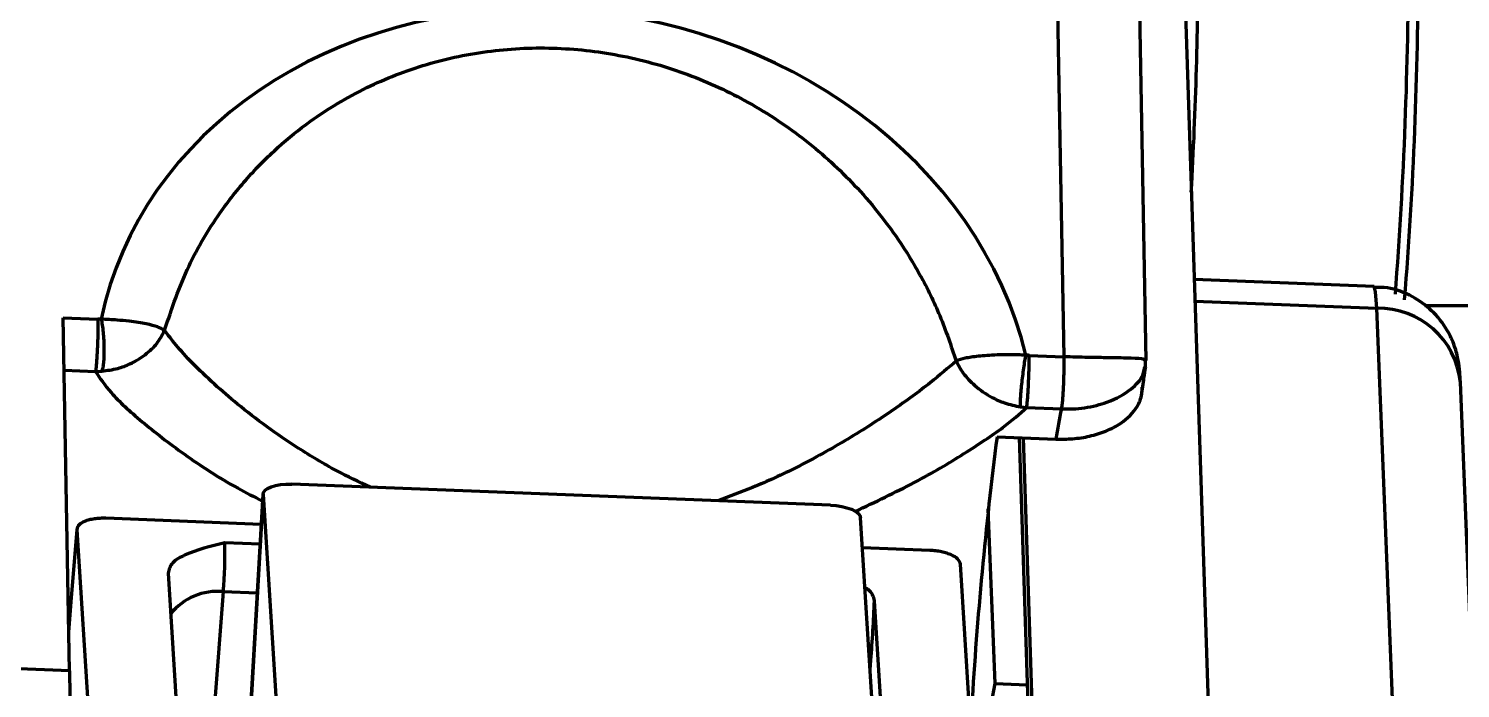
# Model space of a CAD drawing. Header units: millimetres. Extents: x -419 to 9215, y 1224 to 3301.
# Drawn here: x 339.59 to 388.15, y 3115.16 to 3137.53 of the extents above; entities that cross this region are included whole.
import ezdxf

# ---------------------------------------------------------------- set-up
doc = ezdxf.new("R2010")
doc.units = ezdxf.units.MM
doc.layers.add('Net 0.7', color=7, linetype='Continuous', lineweight=70)

msp = doc.modelspace()

# ---------------------------------------------------------------- linework, layer by layer
at = {"layer": 'Net 0.7', "color": 7, "linetype": 'Continuous', "lineweight": 70}
for p, q in [((374.023, 3163.796), (374.704, 3126.402)), ((377.492, 3126.274), (376.851, 3161.497)), ((378.734, 3140.874), (379.691, 3111.776)), ((385.222, 3128.785), (379.124, 3129.022)), ((385.851, 3114.794), (385.318, 3128.043)), ((340.762, 3127.721), (341.941, 3127.675)), ((340.98, 3115.747), (340.762, 3127.721)), ((373.525, 3126.448), (374.704, 3126.402)), ((377.422, 3125.951), (377.448, 3126.054)), ((377.465, 3126.272), (377.433, 3126.293)), ((341.855, 3125.906), (342.067, 3125.911)), ((388.682, 3112.324), (388.151, 3125.537)), ((373.23, 3124.7), (373.44, 3124.679)), ((373.44, 3124.679), (374.619, 3124.633)), ((372.436, 3123.686), (374.433, 3123.608)), ((373.188, 3123.657), (373.515, 3113.712)), ((373.318, 3123.652), (373.701, 3112.009)), ((347.54, 3121.744), (346.778, 3108.461)), ((347.54, 3121.725), (347.991, 3114.535)), ((366.782, 3121.369), (348.513, 3122.079)), ((372.374, 3115.317), (372.135, 3121.248)), ((342.208, 3120.933), (347.481, 3120.728)), ((368.257, 3113.747), (367.805, 3120.938)), ((342.003, 3108.33), (341.237, 3120.537)), ((367.868, 3119.936), (370.16, 3119.846)), ((371.186, 3119.373), (371.484, 3114.622)), ((344.317, 3119.06), (344.914, 3109.545)), ((368.874, 3108.614), (368.276, 3118.128)), ((340.98, 3115.747), (338.983, 3115.824)), ((368.129, 3115.79), (368.156, 3116.106)), ((372.374, 3115.317), (373.463, 3115.275))]:
    msp.add_line(p, q, dxfattribs=at)
at = {"layer": 'Net 0.7', "color": 8, "linetype": 'Continuous', "lineweight": 70}
for p, q in [((379.148, 3128.283), (385.318, 3128.043)), ((390.232, 3128.127), (386.946, 3128.127)), ((340.794, 3125.947), (341.855, 3125.906)), ((346.779, 3108.461), (347.54, 3121.725)), ((347.442, 3120.047), (346.244, 3120.093)), ((346.192, 3118.436), (347.347, 3118.391))]:
    msp.add_line(p, q, dxfattribs=at)
at = {"layer": 'Net 0.7', "color": 8, "linetype": 'Continuous', "lineweight": 70, "flags": 128}
for points in [[(385.318, 3128.043), (385.278, 3128.607), (385.222, 3128.785)], [(368.156, 3116.106), (368.117, 3116.396), (368.084, 3116.5)]]:
    msp.add_lwpolyline(points, dxfattribs=at)
at = {"layer": 'Net 0.7', "color": 7, "linetype": 'Continuous', "lineweight": 70, "flags": 128}
for points in [[(347.54, 3121.725), (347.554, 3121.801), (347.606, 3121.873), (347.694, 3121.937), (347.815, 3121.992), (347.963, 3122.035), (348.133, 3122.064), (348.319, 3122.079), (348.513, 3122.079)], [(366.782, 3121.369), (366.978, 3121.354), (367.166, 3121.325), (367.341, 3121.282), (367.496, 3121.227), (367.623, 3121.163), (367.72, 3121.091), (367.781, 3121.015), (367.805, 3120.938)], [(340.956, 3117.067), (341.045, 3118.241), (341.237, 3120.537)], [(340.98, 3115.747), (340.997, 3114.097), (340.994, 3112.197), (340.969, 3110.087), (340.925, 3107.808), (340.862, 3105.408), (340.78, 3102.936), (340.683, 3100.441), (340.571, 3097.975), (340.447, 3095.587), (340.313, 3093.327), (340.173, 3091.24), (340.028, 3089.368), (339.883, 3087.751), (339.74, 3086.42), (339.602, 3085.403), (339.471, 3084.721), (339.35, 3084.387), (339.3, 3084.353)], [(372.21, 3114.42), (372.247, 3114.668), (372.374, 3115.317)]]:
    msp.add_lwpolyline(points, dxfattribs=at)
at = {"layer": 'Net 0.7', "color": 7, "linetype": 'Continuous', "lineweight": 70}
for centre, radius, start, end in [((227.562, 3140.393), 151.697, 356.82226, 359.99391), ((236.23, 3140.059), 150.161, 355.59532, 0.01545), ((246.11, 3139.719), 140.61, 355.35546, 0.04534), ((388.827, 3121.523), 14.544, 167.6534, 171.7562), ((506.013, 3106.55), 134.672, 172.6899, 176.61148), ((330.241, 3119.767), 16.006, 355.2308, 1.1681), ((320.008, 3119.993), 48.305, 355.3842, 357.7875)]:
    msp.add_arc(centre, radius, start, end, dxfattribs=at)
at = {"layer": 'Net 0.7', "color": 8, "linetype": 'Continuous', "lineweight": 70}
for centre, radius, start, end in [((385.383, 3125.262), 2.782, 5.6758, 91.3306), ((345.993, 3116.405), 2.04, 84.4117, 141.1784), ((684.75, 3090.117), 339.741, 175.21862, 176.81996)]:
    msp.add_arc(centre, radius, start, end, dxfattribs=at)
at = {"layer": 'Net 0.7', "color": 7, "linetype": 'Continuous', "lineweight": 70}
msp.add_ellipse((357.78, 3124.476), major_axis=(15.767, -3.025), ratio=0.848786, start_param=0.367121, end_param=3.128609, dxfattribs=at)
for points, knots in [([(344.199, 3127.299), (344.446, 3128.033), (344.904, 3129.398), (345.92, 3131.115), (346.964, 3132.448), (347.996, 3133.489), (349.303, 3134.546), (350.95, 3135.539), (353.029, 3136.359), (355.229, 3136.823), (357.512, 3136.923), (359.798, 3136.646), (362.011, 3136.009), (364.11, 3135.027), (366.01, 3133.751), (367.715, 3132.179), (368.957, 3130.626), (369.871, 3129.13), (370.548, 3127.754), (370.875, 3126.771), (371.047, 3126.256)], [0, 0, 0, 0, 0.07903, 0.146897, 0.194597, 0.238766, 0.279518, 0.340295, 0.395561, 0.448842, 0.500009, 0.551179, 0.604457, 0.659726, 0.720499, 0.782872, 0.853055, 0.897081, 0.946052, 1, 1, 1, 1]), ([(388.151, 3125.537), (388.146, 3125.648), (388.135, 3125.872), (388.094, 3126.247), (387.964, 3126.773), (387.689, 3127.376), (387.215, 3127.98), (386.514, 3128.475), (385.827, 3128.755), (385.373, 3128.751), (385.221, 3128.749)], [0, 0, 0, 0, 0.107832, 0.21655, 0.318651, 0.4322, 0.594187, 0.745234, 0.914669, 1, 1, 1, 1]), ([(342.047, 3127.675), (342.028, 3127.675), (341.992, 3127.673), (341.956, 3127.675), (341.941, 3127.675)], [0, 0, 0, 0, 0.559988, 1, 1, 1, 1]), ([(344.199, 3127.299), (344.128, 3127.338), (343.983, 3127.416), (343.588, 3127.519), (343.112, 3127.595), (342.575, 3127.649), (342.232, 3127.666), (342.047, 3127.675)], [0, 0, 0, 0, 0.223063, 0.451632, 0.697954, 0.837664, 1, 1, 1, 1]), ([(342.047, 3127.675), (342.06, 3127.612), (342.086, 3127.486), (342.116, 3127.231), (342.136, 3126.958), (342.146, 3126.677), (342.144, 3126.411), (342.128, 3126.185), (342.103, 3126.004), (342.079, 3125.942), (342.067, 3125.911)], [0, 0, 0, 0, 0.124753, 0.249775, 0.374971, 0.499335, 0.623176, 0.74834, 0.874384, 1, 1, 1, 1]), ([(342.067, 3125.911), (342.252, 3125.936), (342.598, 3125.982), (343.138, 3126.19), (343.616, 3126.498), (344.003, 3126.901), (344.134, 3127.167), (344.199, 3127.299)], [0, 0, 0, 0, 0.162816, 0.303016, 0.54917, 0.777051, 1, 1, 1, 1]), ([(373.418, 3126.456), (373.231, 3126.461), (372.884, 3126.471), (372.318, 3126.46), (371.794, 3126.423), (371.334, 3126.354), (371.142, 3126.288), (371.047, 3126.256)], [0, 0, 0, 0, 0.162336, 0.302046, 0.548368, 0.776937, 1, 1, 1, 1]), ([(371.047, 3126.256), (371.119, 3126.119), (371.266, 3125.841), (371.669, 3125.408), (372.158, 3125.062), (372.702, 3124.812), (373.046, 3124.739), (373.23, 3124.7)], [0, 0, 0, 0, 0.222949, 0.45083, 0.696984, 0.837184, 1, 1, 1, 1]), ([(373.23, 3124.7), (373.228, 3124.732), (373.225, 3124.795), (373.233, 3124.979), (373.25, 3125.205), (373.275, 3125.467), (373.307, 3125.747), (373.344, 3126.018), (373.382, 3126.269), (373.406, 3126.394), (373.418, 3126.456)], [0, 0, 0, 0, 0.124753, 0.249775, 0.374971, 0.499335, 0.623176, 0.74834, 0.874384, 1, 1, 1, 1]), ([(373.525, 3126.448), (373.505, 3126.449), (373.469, 3126.45), (373.434, 3126.454), (373.418, 3126.456)], [0, 0, 0, 0, 0.559969, 1, 1, 1, 1]), ([(377.339, 3125.082), (377.366, 3125.293), (377.415, 3125.667), (377.459, 3125.932), (377.478, 3126.048)], [0, 0, 0, 0, 0.562663, 1, 1, 1, 1]), ([(377.455, 3125.998), (377.463, 3126.041), (377.481, 3126.14), (377.475, 3126.239), (377.472, 3126.296)], [0, 0, 0, 0, 0.430078, 1, 1, 1, 1]), ([(374.433, 3123.608), (374.623, 3123.607), (375.02, 3123.606), (375.601, 3123.701), (376.16, 3123.878), (376.765, 3124.201), (377.183, 3124.634), (377.353, 3125.067), (377.358, 3125.288), (377.36, 3125.364)], [0, 0, 0, 0, 0.108577, 0.226289, 0.355423, 0.497991, 0.747868, 0.913169, 1, 1, 1, 1]), ([(341.237, 3120.537), (341.25, 3120.599), (341.273, 3120.708), (341.455, 3120.817), (341.641, 3120.881), (341.819, 3120.917), (342.01, 3120.936), (342.142, 3120.934), (342.208, 3120.933)], [0, 0, 0, 0, 0.282814, 0.500458, 0.632152, 0.758769, 0.881087, 1, 1, 1, 1]), ([(346.244, 3120.093), (345.76, 3119.973), (345.049, 3119.795), (344.407, 3119.414), (344.348, 3119.182), (344.317, 3119.06)], [0, 0, 0, 0, 0.502719, 0.738998, 1, 1, 1, 1]), ([(370.16, 3119.846), (370.226, 3119.842), (370.359, 3119.834), (370.553, 3119.8), (370.736, 3119.75), (370.931, 3119.671), (371.128, 3119.547), (371.165, 3119.436), (371.186, 3119.373)], [0, 0, 0, 0, 0.1188975, 0.2412102, 0.3678323, 0.4995421, 0.7171505, 1, 1, 1, 1]), ([(368.276, 3118.128), (368.246, 3118.26), (368.208, 3118.419), (367.991, 3118.553), (367.954, 3118.576)], [0, 0, 0, 0, 0.829809, 1, 1, 1, 1])]:
    msp.add_open_spline(points, degree=3, knots=knots, dxfattribs=at)
for points in [[(341.941, 3127.675), (341.941, 3127.612), (341.942, 3127.485), (341.938, 3127.23), (341.93, 3126.951), (341.918, 3126.666), (341.903, 3126.397), (341.887, 3126.169), (341.87, 3125.992), (341.86, 3125.935), (341.855, 3125.906)], [(373.44, 3124.679), (373.445, 3124.707), (373.455, 3124.764), (373.471, 3124.941), (373.488, 3125.17), (373.502, 3125.438), (373.514, 3125.724), (373.523, 3126.002), (373.527, 3126.257), (373.526, 3126.384), (373.525, 3126.448)], [(374.704, 3126.402), (374.705, 3126.338), (374.706, 3126.212), (374.702, 3125.956), (374.693, 3125.678), (374.682, 3125.392), (374.667, 3125.124), (374.651, 3124.896), (374.634, 3124.718), (374.624, 3124.661), (374.619, 3124.633)]]:
    msp.add_open_spline(points, degree=3, dxfattribs=at)
at = {"layer": 'Net 0.7', "color": 8, "linetype": 'Continuous', "lineweight": 70}
for points, knots in [([(351.172, 3121.976), (350.788, 3122.158), (349.922, 3122.569), (348.758, 3123.274), (347.635, 3124.041), (346.69, 3124.771), (345.843, 3125.504), (345.14, 3126.178), (344.57, 3126.798), (344.32, 3127.135), (344.199, 3127.298)], [0, 0, 0, 0, 0.111343, 0.251068, 0.376392, 0.508903, 0.626565, 0.759804, 0.884189, 1, 1, 1, 1]), ([(371.047, 3126.254), (370.775, 3126.018), (370.202, 3125.519), (368.941, 3124.599), (367.41, 3123.605), (365.795, 3122.71), (364.294, 3122.007), (363.36, 3121.664), (362.961, 3121.518)], [0, 0, 0, 0, 0.176763, 0.373023, 0.560351, 0.748099, 0.89264, 1, 1, 1, 1]), ([(377.433, 3126.293), (377.427, 3126.301), (377.404, 3126.331), (377.034, 3126.354), (376.392, 3126.364), (375.666, 3126.374), (375.132, 3126.387), (374.844, 3126.397), (374.704, 3126.402)], [0, 0, 0, 0, 0.119951, 0.402294, 0.678674, 0.839433, 0.921945, 1, 1, 1, 1]), ([(341.855, 3125.906), (342.003, 3125.677), (342.305, 3125.212), (343.37, 3124.217), (344.83, 3123.1), (346.24, 3122.157), (347.244, 3121.651), (347.526, 3121.509)], [0, 0, 0, 0, 0.221095, 0.449973, 0.678074, 0.909472, 1, 1, 1, 1]), ([(374.619, 3124.633), (374.75, 3124.631), (375.022, 3124.627), (375.575, 3124.684), (376.347, 3124.888), (377.01, 3125.289), (377.371, 3125.676), (377.412, 3125.894), (377.422, 3125.951)], [0, 0, 0, 0, 0.075039, 0.154537, 0.334497, 0.623112, 0.900863, 1, 1, 1, 1]), ([(367.618, 3121.152), (368.308, 3121.479), (369.695, 3122.135), (371.37, 3123.131), (372.717, 3124.03), (373.202, 3124.465), (373.44, 3124.679)], [0, 0, 0, 0, 0.249774, 0.502137, 0.755439, 1, 1, 1, 1])]:
    msp.add_open_spline(points, degree=3, knots=knots, dxfattribs=at)

doc.saveas('drawing.dxf')
